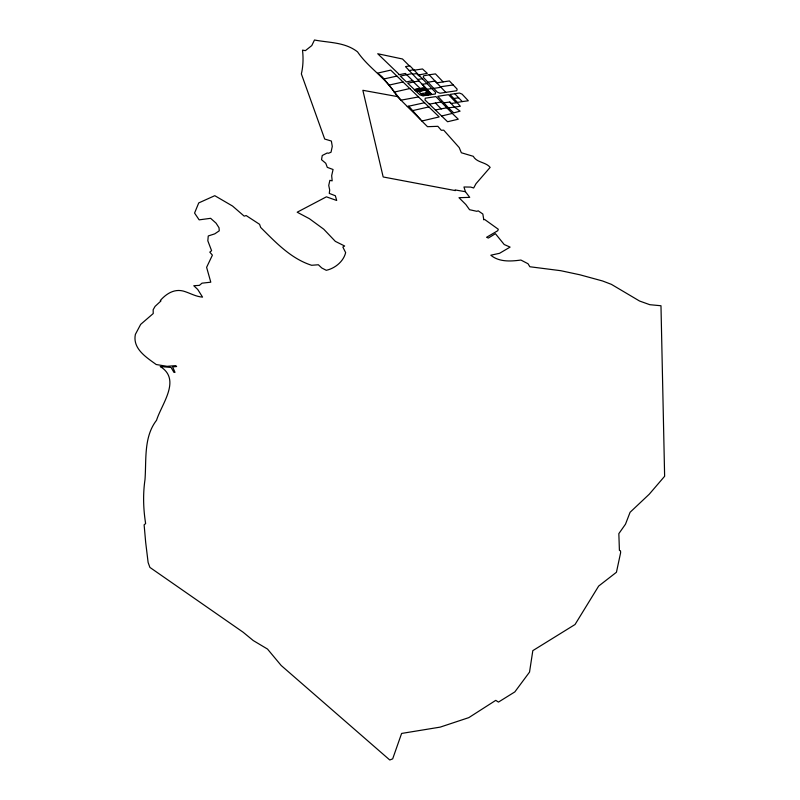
<?xml version="1.0" encoding="UTF-8"?>
<svg xmlns="http://www.w3.org/2000/svg" width="800" height="800" viewBox="0 0 800 800"><rect width="100%" height="100%" fill="white"/><g stroke="black" fill="none" stroke-linecap="round" stroke-linejoin="round"><path stroke-width="1.2" d="M441.7 115.99L452.27 113.43L458.27 119.21L447.57 121.74L424.98 99.95L425.27 98.21L435.93 96.59L452.27 113.43M408.79 106.19L421.84 121.03L439.19 116.92L390.74 70.12L377.65 73.11L382.41 77.04L400.97 100.17L418.58 96.92M394.07 92.14L409.87 88.53M412.73 110.59L428.95 106.9M388.7 85.18L403.05 81.97M383.91 78.97L396.93 76.08M397.9 97.1L407.31 106.51L424.6 102.71M435.42 109.96L446.56 107.85M412.05 73.61L400.33 76.07L406.41 81.93L412.71 80.61M418.93 80.95L407.74 83.21L419.75 94.79L422.75 95.85L435.31 93.98L435.62 92.46L409.84 65.79L405.51 66.64L431.82 94.5L422.16 84.34L427.17 83.55M398.96 74.75L405.4 73.46L414.06 81.93M429.36 104.15L441.04 102M414.4 89.63L423.84 87.81L430.35 94.72M429.14 74.79L423.52 75.86L423.25 77.23L437.4 92.22L440.02 93.23L456.76 90.72L457.14 89.11L449.4 80.94L436.79 82.86L429.14 74.79L435.47 73.9L443.09 81.9M409.2 70.57L413.78 69.73M418.94 74.89L427.31 73.37L422.53 68.97L414.24 70.18M462.27 101.58L457.43 102.39L450 94.45L459.4 93.02L462.07 94.13L468.32 100.78L462.27 101.58L454.75 93.72M427.98 82.23L435.07 81.05L440.97 87.27L433.76 88.4M412.6 74.2L416.46 73.59L418.87 75.81L419.72 75.71M421.29 94.06L422.66 93.85L423.75 95M426.47 93.26L427.85 93.04M423.61 94.61L427.18 94.05M417.55 79.47L422.56 78.7M418.46 91.05L425.02 90.03M453.79 98.5L458.65 97.79M453.18 84.94L440.49 86.77L445.8 92.37M426.86 89.29L431.92 88.56M456.22 102.77L448.53 94.67L437.78 96.31L448.48 107.88L460.34 106.27L457.07 102.65L451.13 103.48L449.81 102.04L443.81 102.83M397.18 96.54C387.16 78.7 368.81 68.42 357.53 51.85C344.88 42.01 329.24 42.87 314.48 40L311.78 45.58L305.4 50.64L302.52 50.13C303.4 58.19 303.21 65.94 301.37 73.93L324.69 139.03L331.37 141.04L332.28 146.42L331.02 152.24L328.54 153.25L327.18 152.99L322.24 155.52L321.53 159.71L325.78 163.29L327.29 167.36L333.06 169.5L331.67 175.65L332.17 180.85L329.86 180.33L328.74 185.43L329.69 190.02L329.28 193.4L335.35 195.76L336.71 200.48L326.41 196.83L297.18 212.21L309.41 218.71L323.73 229.19L335.33 241.36L344.66 246.01L342.85 247.04L345.65 252.64C343.49 261.55 334.98 268.38 326.28 270.31L321.81 268.01L318.36 264.76L311.63 265.28C290.92 258.7 275.64 242.31 260.67 227.44L259.57 224.31L246.18 215.57L244.18 216.13L232.54 206.04L214.78 195.69L198.74 202.92L194.57 213.06L199.15 219.86L210.62 218.32L216.04 223.13L219.01 227.73L219.27 230.81L214.74 233.86L208.25 235.96L207.83 240.82L211.59 250.71L209.79 252.13L212.4 255.15L206.61 267.33L210.79 282.19L202.01 283.17L199.39 285.38L193.77 285.72L197.75 289.48L202.56 297.12C195.45 296.59 189.94 292.93 183.12 291.02C173.92 288.74 166.1 293.94 160.3 300.52L160.94 300.96L155.07 306.39L153.15 309.76L153.23 313.54L140.68 324.37L135.37 334.4C132.44 348.72 146.33 357.33 156.23 364.53L167.06 366.32L175.7 365.63L176.64 366.54L172.6 366.89L175.01 372.34L173.98 372.43L171.08 367.45L160.23 366.53C181.5 379.58 161.74 403.75 156.54 420.28C143.53 437.04 146.48 459.75 144.99 479.64C142.86 494.23 143.31 509.04 145.64 523.58L144.12 524.82L145.67 542.3L148.12 562.49L149.9 567.41L243.13 632.22L253.28 640.57L267.49 649.05L281.2 665.51L389.78 760L392.68 758.85L401.61 733.44L440.2 727.12L468.83 717.62L495.77 700.35L498.44 702.1L514.83 691.91L529.53 672.1L532.82 650.64L575.04 624.51L598.66 586.07L616.44 572.26L620.62 552.73L620.51 550.84L619.41 550.4L618.84 533.63L625.49 524.19L630.08 512.29L649.23 494.23L664.63 476.28L660.98 305.75L649.82 304.7L639.54 301.02L611.41 284.36L602.57 280.98L579.89 274.79L560.71 270.69L529.86 266.75L528.03 263.75L520.9 260.05C510.82 261.4 499.1 262.21 490.82 255.21L499.56 253.3L510.1 247.1L504.2 244.52L495.41 233.68L488.38 238.05L486.57 237.29L497.77 230.72L498.28 229.24L484.58 219.42L483.78 219.81L482.85 214.03L478.21 210.82L476.86 211.32L469.56 209.71L465.85 204.53L458.97 197.68L469.73 197.37L465.43 191.7L455.11 189.94L455.4 190.62L383.17 176.97L362.86 90.3L397.52 96.6M448.48 107.88L453.73 112.88L460.09 111.16L454.43 107.07L449.81 102.04M413.52 82.04L420.25 88.5M399.42 74.65L377.73 53.74L402.5 58.99L409.38 65.88M407.31 106.51L420.69 119.75M421.84 121.03L427.5 126.69L437.86 126.32L441.28 130.27L443.72 130.18L459.2 147.57L461.35 152.76L473.27 156.3C476.82 162.83 485.79 161.91 490.15 167.38L475.99 183.72L473.67 187.98L470.71 187.08L463.95 186.99L465.43 191.7M435.38 102.95L441.29 109.01M421.93 88.46L423.8 90.46M426.05 92.85L427.93 94.85L429.12 94.67L427.24 92.67L421.29 93.59L423.17 95.6L424.36 95.41L422.48 93.41M420.74 88.65L422.61 90.64M419.55 88.83L421.42 90.82M418.35 89.01L420.23 91.01M417.16 89.19L419.04 91.19M415.97 89.38L417.84 91.38M428.93 94.19L422.37 95.22L417.2 89.71L423.76 88.71L428.93 94.19M424.99 90.27L416.64 91.56L414.77 89.56L423.11 88.28L424.99 90.27"/></g></svg>
